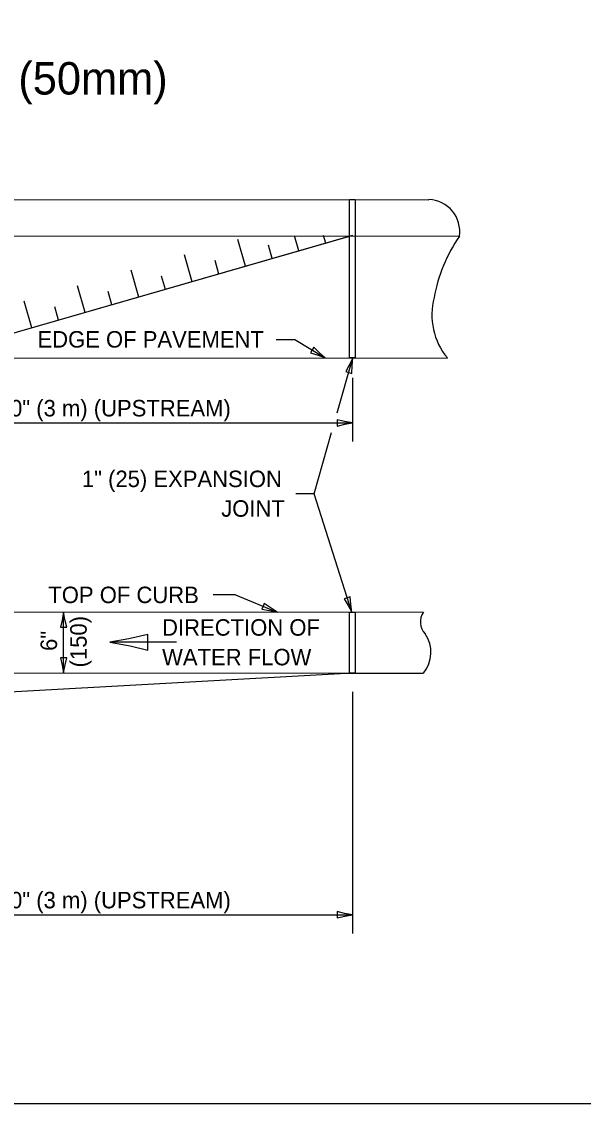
# Model space of a CAD drawing. Extents: x 2261449 to 2262079, y -3123681 to -3123281.
# Drawn here: x 2261604 to 2261708, y -3123680.6 to -3123480.6 of the extents above; entities that cross this region are included whole.
import ezdxf

# ---------------------------------------------------------------- set-up
doc = ezdxf.new("R2010")
doc.units = 0
for name, color, linetype in [('Default', 7, 'Continuous'), ('RD_Pr_Roadway_Dimensions', 7, 'Continuous'), ('RD_Pr_Roadway_Items', 7, 'Continuous'), ('RD_Pr_Roadway_Notes', 7, 'Continuous'), ('SH_General_Details', 7, 'Continuous')]:
    doc.layers.add(name, color=color, linetype=linetype)

msp = doc.modelspace()

# ---------------------------------------------------------------- linework, layer by layer
at = {"layer": 'Default'}
msp.add_lwpolyline([(2261448.69, -3123680.56), (2262078.69, -3123680.56), (2262078.69, -3123280.56), (2261448.69, -3123280.56)], close=True, dxfattribs=at)
at = {"layer": 'RD_Pr_Roadway_Dimensions'}
for p, q in [((2261665.25, -3123546.4), (2261665.25, -3123558.21)), ((2261574.7, -3123554.75), (2261665.25, -3123554.75)), ((2261611.81, -3123600.97), (2261611.81, -3123589.7)), ((2261665.25, -3123604.46), (2261665.25, -3123649.16)), ((2261573.49, -3123645.7), (2261665.25, -3123645.7))]:
    msp.add_line(p, q, dxfattribs=at)
for points in [[(2261662.45, -3123554.17), (2261662.45, -3123554.75), (2261662.45, -3123555.34), (2261663.85, -3123555), (2261665.25, -3123554.75), (2261663.76, -3123554.48)], [(2261611.22, -3123592.5), (2261611.81, -3123592.5), (2261612.39, -3123592.5), (2261612.05, -3123591.1), (2261611.81, -3123589.7), (2261611.54, -3123591.2)], [(2261612.39, -3123598.17), (2261611.81, -3123598.17), (2261611.22, -3123598.17), (2261611.57, -3123599.57), (2261611.81, -3123600.97), (2261612.08, -3123599.47)], [(2261662.45, -3123645.11), (2261662.45, -3123645.7), (2261662.45, -3123646.28), (2261663.85, -3123645.94), (2261665.25, -3123645.7), (2261663.76, -3123645.43)]]:
    msp.add_lwpolyline(points, close=True, dxfattribs=at)
at = {"layer": 'RD_Pr_Roadway_Items'}
for p, q in [((2261469.97, -3123513.34), (2261679.42, -3123513.48)), ((2261464.34, -3123520.09), (2261685.06, -3123520.23)), ((2261664.9, -3123520.22), (2261586.71, -3123542.69)), ((2261645.48, -3123525.8), (2261644.06, -3123520.86)), ((2261650.42, -3123524.38), (2261649.71, -3123521.91)), ((2261655.36, -3123522.96), (2261654.56, -3123520.16)), ((2261660.31, -3123521.54), (2261659.9, -3123520.12)), ((2261635.59, -3123528.65), (2261634.17, -3123523.7)), ((2261640.53, -3123527.22), (2261639.83, -3123524.75)), ((2261625.71, -3123531.49), (2261624.29, -3123526.54)), ((2261630.64, -3123530.06), (2261629.94, -3123527.59)), ((2261615.82, -3123534.33), (2261614.4, -3123529.38)), ((2261620.76, -3123532.9), (2261620.05, -3123530.43)), ((2261605.93, -3123537.17), (2261604.51, -3123532.22)), ((2261610.87, -3123535.74), (2261610.16, -3123533.26)), ((2261466.58, -3123542.61), (2261682.82, -3123542.75)), ((2261468.67, -3123589.61), (2261678.38, -3123589.75)), ((2261588.52, -3123600.95), (2261665.25, -3123601)), ((2261665.23, -3123601.01), (2261588.63, -3123605.24)), ((2261663.99, -3123601), (2261678.33, -3123601.01))]:
    msp.add_line(p, q, dxfattribs=at)
for points in [[(2261664.74, -3123513.47), (2261665.77, -3123513.47), (2261665.77, -3123542.74), (2261664.74, -3123542.74)], [(2261664.74, -3123589.74), (2261665.77, -3123589.74), (2261665.77, -3123601), (2261664.74, -3123601)]]:
    msp.add_lwpolyline(points, close=True, dxfattribs=at)
for centre, radius, start, end in [((2261679.24, -3123519.35), 5.88, 351.466, 88.2281), ((2261708.75, -3123536.63), 28.82, 145.3081, 169.9192), ((2261692.47, -3123534.79), 12.51, 165.1701, 219.5055), ((2261681.02, -3123591.55), 3.19, 145.6045, 223.7643), ((2261673.85, -3123597.16), 5.94, 319.709, 34.9896)]:
    msp.add_arc(centre, radius, start, end, dxfattribs=at)
at = {"layer": 'RD_Pr_Roadway_Notes'}
for p, q in [((2261651.15, -3123539.3), (2261654.62, -3123539.3)), ((2261654.62, -3123539.3), (2261660.21, -3123542.74)), ((2261662.45, -3123552.86), (2261665.34, -3123542.74)), ((2261658.18, -3123567.84), (2261661.41, -3123556.5)), ((2261658.18, -3123567.84), (2261654.77, -3123567.84)), ((2261665.15, -3123589.75), (2261658.18, -3123567.84)), ((2261643.62, -3123586.55), (2261639.49, -3123586.55)), ((2261643.62, -3123586.55), (2261651.31, -3123589.73)), ((2261632.69, -3123595.31), (2261620.38, -3123595.31))]:
    msp.add_line(p, q, dxfattribs=at)
for points in [[(2261658.13, -3123540.77), (2261657.82, -3123541.27), (2261657.51, -3123541.77), (2261658.89, -3123542.21), (2261660.21, -3123542.74), (2261659.08, -3123541.72)], [(2261664.01, -3123545.27), (2261664.57, -3123545.43), (2261665.14, -3123545.59), (2261665.19, -3123544.15), (2261665.34, -3123542.74), (2261664.67, -3123544.1)], [(2261664.86, -3123586.91), (2261664.3, -3123587.09), (2261663.74, -3123587.26), (2261664.49, -3123588.49), (2261665.15, -3123589.75), (2261664.95, -3123588.25)], [(2261648.95, -3123588.12), (2261648.73, -3123588.66), (2261648.5, -3123589.2), (2261649.93, -3123589.42), (2261651.31, -3123589.73), (2261650.04, -3123588.91)], [(2261627.38, -3123596.77), (2261627.38, -3123595.31), (2261627.38, -3123593.85), (2261623.88, -3123594.7), (2261620.38, -3123595.31), (2261624.12, -3123595.99)]]:
    msp.add_lwpolyline(points, close=True, dxfattribs=at)
at = {"layer": 'SH_General_Details'}
msp.add_line((2261665.25, -3123520.12), (2261586.71, -3123542.69), dxfattribs=at)

# ---------------------------------------------------------------- texts
at = {"layer": 'RD_Pr_Roadway_Dimensions'}
for p in [(2261595.23, -3123553.55), (2261595.23, -3123644.5)]:
    msp.add_text('10\'-0" (3 m) (UPSTREAM)', height=3.048, dxfattribs=at).set_placement(p)
for s, p in [('(150)', (2261616.08, -3123599.96)), ('6"', (2261610.59, -3123596.91))]:
    msp.add_text(s, height=3.048, rotation=90, dxfattribs=at).set_placement(p)
at = {"layer": 'RD_Pr_Roadway_Notes'}
for s, height, p in [('GUTTER DEPRESSION 2" (50mm)', 6, (2261503.84, -3123494.04)), ('EDGE OF PAVEMENT', 3.048, (2261606.97, -3123540.82)), ('1" (25) EXPANSION', 3.048, (2261615.19, -3123566.62)), ('JOINT', 3.048, (2261640.97, -3123572.1)), ('TOP OF CURB', 3.048, (2261608.98, -3123588.07)), ('DIRECTION OF', 3.048, (2261630.03, -3123594.09)), ('WATER FLOW', 3.048, (2261630.03, -3123599.57))]:
    msp.add_text(s, height=height, dxfattribs=at).set_placement(p)

doc.saveas('drawing.dxf')
